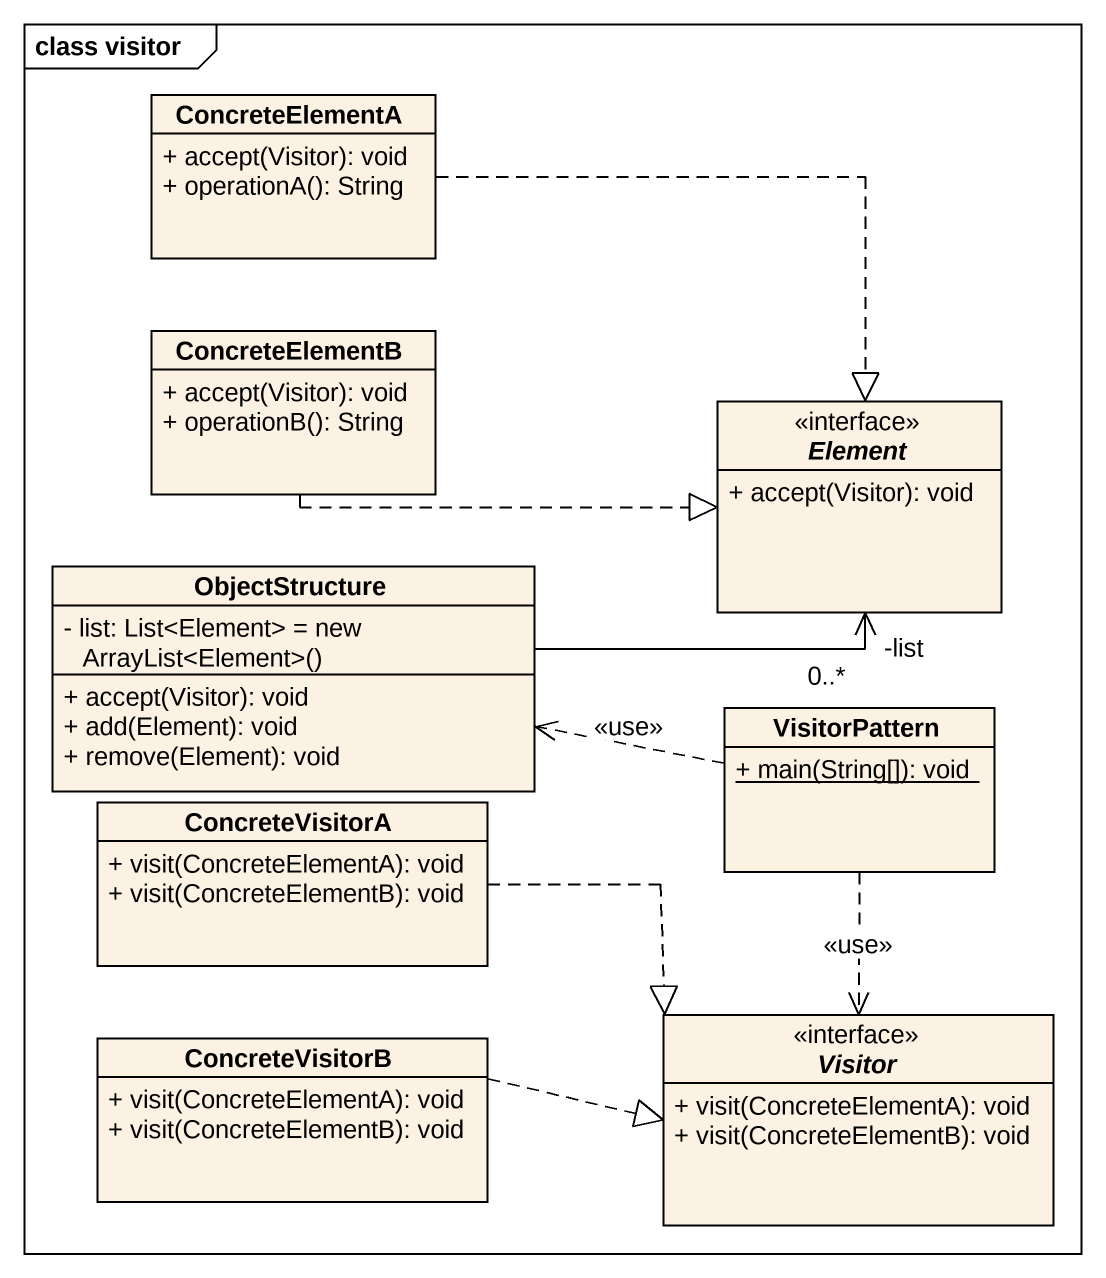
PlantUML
@startuml
mainframe class visitor
hide circle
hide empty members
skinparam classAttributeIconSize 0
class ConcreteElementA {
  + accept(Visitor): void
  + operationA(): String
}
class ConcreteElementB {
  + accept(Visitor): void
  + operationB(): String
}
interface Element <<interface>> {
  + accept(Visitor): void
}
class ObjectStructure {
  {field} - list: List<Element> = new ArrayList<Element>()
  + accept(Visitor): void
  + add(Element): void
  + remove(Element): void
}
class VisitorPattern {
  {static} + main(String[]): void
}
class ConcreteVisitorA {
  + visit(ConcreteElementA): void
  + visit(ConcreteElementB): void
}
class ConcreteVisitorB {
  + visit(ConcreteElementA): void
  + visit(ConcreteElementB): void
}
interface Visitor <<interface>> {
  + visit(ConcreteElementA): void
  + visit(ConcreteElementB): void
}
ConcreteElementA .right.|> Element
ConcreteElementB .right.|> Element
ObjectStructure -right-> "-list\n0..*" Element
VisitorPattern .left.> ObjectStructure : <<use>>
VisitorPattern ..> Visitor : <<use>>
ConcreteVisitorA .right.|> Visitor
ConcreteVisitorB .right.|> Visitor
@enduml
